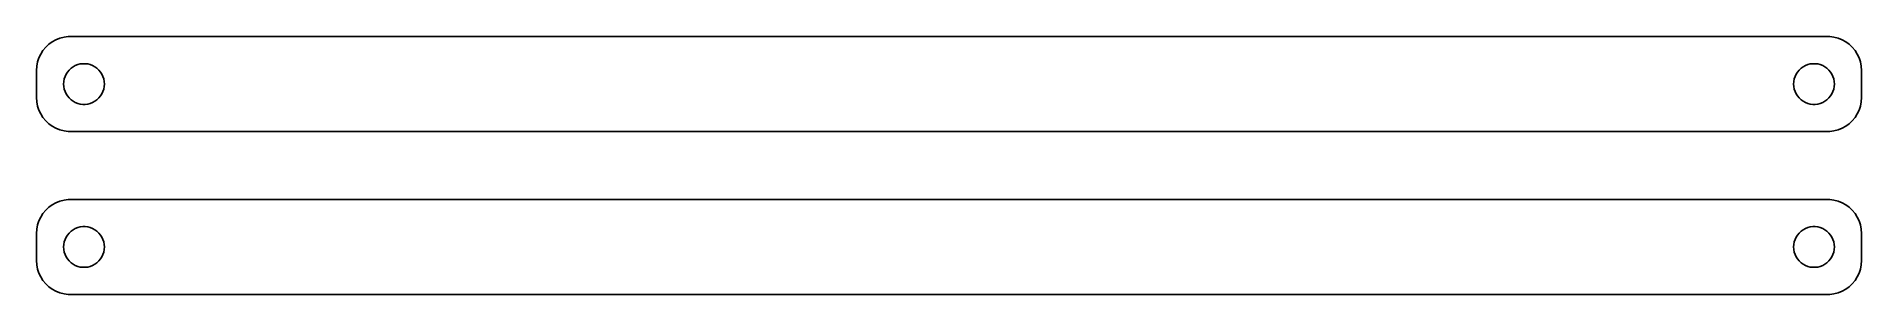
# Model space of a CAD drawing. Header units: metres. Extents: x -134 to 134, y 41 to 79.
import ezdxf

# ---------------------------------------------------------------- set-up
doc = ezdxf.new("R2010")
doc.units = ezdxf.units.M

msp = doc.modelspace()

# ---------------------------------------------------------------- linework, layer by layer
for p, q in [((-132.179, 78.2216), (-132.687, 77.8526)), ((-131.629, 78.5241), (-132.179, 78.2216)), ((-131.045, 78.7553), (-131.629, 78.5241)), ((-130.437, 78.9114), (-131.045, 78.7553)), ((-129.814, 78.9901), (-130.437, 78.9114)), ((129.814, 78.9901), (-129.814, 78.9901)), ((130.437, 78.9114), (129.814, 78.9901)), ((131.045, 78.7553), (130.437, 78.9114)), ((131.629, 78.5241), (131.045, 78.7553)), ((132.179, 78.2216), (131.629, 78.5241)), ((132.687, 77.8526), (132.179, 78.2216)), ((-134.149, 75.8406), (-134.343, 75.2434)), ((-133.882, 76.4088), (-134.149, 75.8406)), ((-133.545, 76.9389), (-133.882, 76.4088)), ((-133.145, 77.4227), (-133.545, 76.9389)), ((-132.687, 77.8526), (-133.145, 77.4227)), ((133.145, 77.4227), (132.687, 77.8526)), ((133.545, 76.9389), (133.145, 77.4227)), ((133.882, 76.4088), (133.545, 76.9389)), ((134.149, 75.8406), (133.882, 76.4088)), ((134.343, 75.2434), (134.149, 75.8406)), ((-134.461, 74.6267), (-134.5, 74)), ((-134.5, 74), (-134.5, 70)), ((-134.343, 75.2434), (-134.461, 74.6267)), ((-130.476, 72.376), (-130.406, 72.7461)), ((-130.406, 72.7461), (-130.289, 73.1044)), ((-130.289, 73.1044), (-130.129, 73.4453)), ((-130.129, 73.4453), (-129.927, 73.7634)), ((-129.927, 73.7634), (-129.687, 74.0536)), ((-129.687, 74.0536), (-129.412, 74.3115)), ((-129.412, 74.3115), (-129.107, 74.533)), ((-129.107, 74.533), (-128.777, 74.7145)), ((-128.777, 74.7145), (-128.427, 74.8532)), ((-128.427, 74.8532), (-128.062, 74.9469)), ((-128.062, 74.9469), (-127.688, 74.9941)), ((-127.688, 74.9941), (-127.312, 74.9941)), ((-127.312, 74.9941), (-126.938, 74.9469)), ((-126.938, 74.9469), (-126.573, 74.8532)), ((-126.573, 74.8532), (-126.223, 74.7145)), ((-126.223, 74.7145), (-125.893, 74.533)), ((-125.893, 74.533), (-125.588, 74.3115)), ((-125.588, 74.3115), (-125.313, 74.0536)), ((-125.313, 74.0536), (-125.073, 73.7634)), ((-125.073, 73.7634), (-124.871, 73.4453)), ((-124.871, 73.4453), (-124.711, 73.1044)), ((-124.711, 73.1044), (-124.594, 72.7461)), ((-124.594, 72.7461), (-124.524, 72.376)), ((124.524, 72.376), (124.594, 72.7461)), ((124.594, 72.7461), (124.711, 73.1044)), ((124.711, 73.1044), (124.871, 73.4453)), ((124.871, 73.4453), (125.073, 73.7634)), ((125.073, 73.7634), (125.313, 74.0536)), ((125.313, 74.0536), (125.588, 74.3115)), ((125.588, 74.3115), (125.893, 74.533)), ((125.893, 74.533), (126.223, 74.7145)), ((126.223, 74.7145), (126.573, 74.8532)), ((126.573, 74.8532), (126.938, 74.9469)), ((126.938, 74.9469), (127.312, 74.9941)), ((127.312, 74.9941), (127.688, 74.9941)), ((127.688, 74.9941), (128.062, 74.9469)), ((128.062, 74.9469), (128.427, 74.8532)), ((128.427, 74.8532), (128.777, 74.7145)), ((128.777, 74.7145), (129.107, 74.533)), ((129.107, 74.533), (129.412, 74.3115)), ((129.412, 74.3115), (129.687, 74.0536)), ((129.687, 74.0536), (129.927, 73.7634)), ((129.927, 73.7634), (130.129, 73.4453)), ((130.129, 73.4453), (130.289, 73.1044)), ((130.289, 73.1044), (130.406, 72.7461)), ((130.406, 72.7461), (130.476, 72.376)), ((134.461, 74.6267), (134.343, 75.2434)), ((134.5, 74), (134.461, 74.6267)), ((134.5, 70), (134.5, 74)), ((-134.5, 70), (-134.461, 69.3733)), ((-130.5, 72), (-130.476, 72.376)), ((-130.476, 71.624), (-130.5, 72)), ((-130.406, 71.2539), (-130.476, 71.624)), ((-130.289, 70.8956), (-130.406, 71.2539)), ((-130.129, 70.5547), (-130.289, 70.8956)), ((-129.927, 70.2366), (-130.129, 70.5547)), ((-129.687, 69.9464), (-129.927, 70.2366)), ((-129.412, 69.6885), (-129.687, 69.9464)), ((-125.313, 69.9464), (-125.588, 69.6885)), ((-125.073, 70.2366), (-125.313, 69.9464)), ((-124.871, 70.5547), (-125.073, 70.2366)), ((-124.711, 70.8956), (-124.871, 70.5547)), ((-124.594, 71.2539), (-124.711, 70.8956)), ((-124.524, 71.624), (-124.594, 71.2539)), ((-124.524, 72.376), (-124.5, 72)), ((-124.5, 72), (-124.524, 71.624)), ((124.5, 72), (124.524, 72.376)), ((124.524, 71.624), (124.5, 72)), ((124.594, 71.2539), (124.524, 71.624)), ((124.711, 70.8956), (124.594, 71.2539)), ((124.871, 70.5547), (124.711, 70.8956)), ((125.073, 70.2366), (124.871, 70.5547)), ((125.313, 69.9464), (125.073, 70.2366)), ((125.588, 69.6885), (125.313, 69.9464)), ((129.687, 69.9464), (129.412, 69.6885)), ((129.927, 70.2366), (129.687, 69.9464)), ((130.129, 70.5547), (129.927, 70.2366)), ((130.289, 70.8956), (130.129, 70.5547)), ((130.406, 71.2539), (130.289, 70.8956)), ((130.476, 71.624), (130.406, 71.2539)), ((130.476, 72.376), (130.5, 72)), ((130.5, 72), (130.476, 71.624)), ((134.461, 69.3733), (134.5, 70)), ((-134.461, 69.3733), (-134.343, 68.7566)), ((-134.343, 68.7566), (-134.149, 68.1594)), ((-134.149, 68.1594), (-133.882, 67.5912)), ((-133.882, 67.5912), (-133.545, 67.0611)), ((-129.107, 69.467), (-129.412, 69.6885)), ((-128.777, 69.2855), (-129.107, 69.467)), ((-128.427, 69.1468), (-128.777, 69.2855)), ((-128.062, 69.0531), (-128.427, 69.1468)), ((-127.688, 69.0059), (-128.062, 69.0531)), ((-127.312, 69.0059), (-127.688, 69.0059)), ((-126.938, 69.0531), (-127.312, 69.0059)), ((-126.573, 69.1468), (-126.938, 69.0531)), ((-126.223, 69.2855), (-126.573, 69.1468)), ((-125.893, 69.467), (-126.223, 69.2855)), ((-125.588, 69.6885), (-125.893, 69.467)), ((125.893, 69.467), (125.588, 69.6885)), ((126.223, 69.2855), (125.893, 69.467)), ((126.573, 69.1468), (126.223, 69.2855)), ((126.938, 69.0531), (126.573, 69.1468)), ((127.312, 69.0059), (126.938, 69.0531)), ((127.688, 69.0059), (127.312, 69.0059)), ((128.062, 69.0531), (127.688, 69.0059)), ((128.427, 69.1468), (128.062, 69.0531)), ((128.777, 69.2855), (128.427, 69.1468)), ((129.107, 69.467), (128.777, 69.2855)), ((129.412, 69.6885), (129.107, 69.467)), ((133.545, 67.0611), (133.882, 67.5912)), ((133.882, 67.5912), (134.149, 68.1594)), ((134.149, 68.1594), (134.343, 68.7566)), ((134.343, 68.7566), (134.461, 69.3733)), ((-133.545, 67.0611), (-133.145, 66.5773)), ((-133.145, 66.5773), (-132.687, 66.1474)), ((-132.687, 66.1474), (-132.179, 65.7784)), ((-132.179, 65.7784), (-131.629, 65.4759)), ((-131.629, 65.4759), (-131.045, 65.2447)), ((-131.045, 65.2447), (-130.437, 65.0886)), ((-130.437, 65.0886), (-129.814, 65.0099)), ((-129.814, 65.0099), (129.814, 65.0099)), ((129.814, 65.0099), (130.437, 65.0886)), ((130.437, 65.0886), (131.045, 65.2447)), ((131.045, 65.2447), (131.629, 65.4759)), ((131.629, 65.4759), (132.179, 65.7784)), ((132.179, 65.7784), (132.687, 66.1474)), ((132.687, 66.1474), (133.145, 66.5773)), ((133.145, 66.5773), (133.545, 67.0611)), ((-132.687, 53.8526), (-133.145, 53.4227)), ((-132.179, 54.2216), (-132.687, 53.8526)), ((-131.629, 54.5241), (-132.179, 54.2216)), ((-131.045, 54.7553), (-131.629, 54.5241)), ((-130.437, 54.9114), (-131.045, 54.7553)), ((-129.814, 54.9901), (-130.437, 54.9114)), ((129.814, 54.9901), (-129.814, 54.9901)), ((130.437, 54.9114), (129.814, 54.9901)), ((131.045, 54.7553), (130.437, 54.9114)), ((131.629, 54.5241), (131.045, 54.7553)), ((132.179, 54.2216), (131.629, 54.5241)), ((132.687, 53.8526), (132.179, 54.2216)), ((133.145, 53.4227), (132.687, 53.8526)), ((-134.343, 51.2434), (-134.461, 50.6267)), ((-134.149, 51.8406), (-134.343, 51.2434)), ((-133.882, 52.4088), (-134.149, 51.8406)), ((-133.545, 52.9389), (-133.882, 52.4088)), ((-133.145, 53.4227), (-133.545, 52.9389)), ((133.545, 52.9389), (133.145, 53.4227)), ((133.882, 52.4088), (133.545, 52.9389)), ((134.149, 51.8406), (133.882, 52.4088)), ((134.343, 51.2434), (134.149, 51.8406)), ((134.461, 50.6267), (134.343, 51.2434)), ((-134.461, 50.6267), (-134.5, 50)), ((-134.5, 50), (-134.5, 46)), ((-130.476, 48.376), (-130.406, 48.7461)), ((-130.406, 48.7461), (-130.289, 49.1044)), ((-130.289, 49.1044), (-130.129, 49.4453)), ((-130.129, 49.4453), (-129.927, 49.7634)), ((-129.927, 49.7634), (-129.687, 50.0536)), ((-129.687, 50.0536), (-129.412, 50.3115)), ((-129.412, 50.3115), (-129.107, 50.533)), ((-129.107, 50.533), (-128.777, 50.7145)), ((-128.777, 50.7145), (-128.427, 50.8532)), ((-128.427, 50.8532), (-128.062, 50.9469)), ((-128.062, 50.9469), (-127.688, 50.9941)), ((-127.688, 50.9941), (-127.312, 50.9941)), ((-127.312, 50.9941), (-126.938, 50.9469)), ((-126.938, 50.9469), (-126.573, 50.8532)), ((-126.573, 50.8532), (-126.223, 50.7145)), ((-126.223, 50.7145), (-125.893, 50.533)), ((-125.893, 50.533), (-125.588, 50.3115)), ((-125.588, 50.3115), (-125.313, 50.0536)), ((-125.313, 50.0536), (-125.073, 49.7634)), ((-125.073, 49.7634), (-124.871, 49.4453)), ((-124.871, 49.4453), (-124.711, 49.1044)), ((-124.711, 49.1044), (-124.594, 48.7461)), ((-124.594, 48.7461), (-124.524, 48.376)), ((124.524, 48.376), (124.594, 48.7461)), ((124.594, 48.7461), (124.711, 49.1044)), ((124.711, 49.1044), (124.871, 49.4453)), ((124.871, 49.4453), (125.073, 49.7634)), ((125.073, 49.7634), (125.313, 50.0536)), ((125.313, 50.0536), (125.588, 50.3115)), ((125.588, 50.3115), (125.893, 50.533)), ((125.893, 50.533), (126.223, 50.7145)), ((126.223, 50.7145), (126.573, 50.8532)), ((126.573, 50.8532), (126.938, 50.9469)), ((126.938, 50.9469), (127.312, 50.9941)), ((127.312, 50.9941), (127.688, 50.9941)), ((127.688, 50.9941), (128.062, 50.9469)), ((128.062, 50.9469), (128.427, 50.8532)), ((128.427, 50.8532), (128.777, 50.7145)), ((128.777, 50.7145), (129.107, 50.533)), ((129.107, 50.533), (129.412, 50.3115)), ((129.412, 50.3115), (129.687, 50.0536)), ((129.687, 50.0536), (129.927, 49.7634)), ((129.927, 49.7634), (130.129, 49.4453)), ((130.129, 49.4453), (130.289, 49.1044)), ((130.289, 49.1044), (130.406, 48.7461)), ((130.406, 48.7461), (130.476, 48.376)), ((134.5, 50), (134.461, 50.6267)), ((134.5, 46), (134.5, 50)), ((-134.5, 46), (-134.461, 45.3733)), ((-130.5, 48), (-130.476, 48.376)), ((-130.476, 47.624), (-130.5, 48)), ((-130.406, 47.2539), (-130.476, 47.624)), ((-130.289, 46.8956), (-130.406, 47.2539)), ((-130.129, 46.5547), (-130.289, 46.8956)), ((-129.927, 46.2366), (-130.129, 46.5547)), ((-129.687, 45.9464), (-129.927, 46.2366)), ((-129.412, 45.6885), (-129.687, 45.9464)), ((-125.313, 45.9464), (-125.588, 45.6885)), ((-125.073, 46.2366), (-125.313, 45.9464)), ((-124.871, 46.5547), (-125.073, 46.2366)), ((-124.711, 46.8956), (-124.871, 46.5547)), ((-124.594, 47.2539), (-124.711, 46.8956)), ((-124.524, 47.624), (-124.594, 47.2539)), ((-124.524, 48.376), (-124.5, 48)), ((-124.5, 48), (-124.524, 47.624)), ((124.5, 48), (124.524, 48.376)), ((124.524, 47.624), (124.5, 48)), ((124.594, 47.2539), (124.524, 47.624)), ((124.711, 46.8956), (124.594, 47.2539)), ((124.871, 46.5547), (124.711, 46.8956)), ((125.073, 46.2366), (124.871, 46.5547)), ((125.313, 45.9464), (125.073, 46.2366)), ((125.588, 45.6885), (125.313, 45.9464)), ((129.687, 45.9464), (129.412, 45.6885)), ((129.927, 46.2366), (129.687, 45.9464)), ((130.129, 46.5547), (129.927, 46.2366)), ((130.289, 46.8956), (130.129, 46.5547)), ((130.406, 47.2539), (130.289, 46.8956)), ((130.476, 47.624), (130.406, 47.2539)), ((130.476, 48.376), (130.5, 48)), ((130.5, 48), (130.476, 47.624)), ((134.461, 45.3733), (134.5, 46)), ((-134.461, 45.3733), (-134.343, 44.7566)), ((-134.343, 44.7566), (-134.149, 44.1594)), ((-134.149, 44.1594), (-133.882, 43.5912)), ((-133.882, 43.5912), (-133.545, 43.0611)), ((-133.545, 43.0611), (-133.145, 42.5773)), ((-129.107, 45.467), (-129.412, 45.6885)), ((-128.777, 45.2855), (-129.107, 45.467)), ((-128.427, 45.1468), (-128.777, 45.2855)), ((-128.062, 45.0531), (-128.427, 45.1468)), ((-127.688, 45.0059), (-128.062, 45.0531)), ((-127.312, 45.0059), (-127.688, 45.0059)), ((-126.938, 45.0531), (-127.312, 45.0059)), ((-126.573, 45.1468), (-126.938, 45.0531)), ((-126.223, 45.2855), (-126.573, 45.1468)), ((-125.893, 45.467), (-126.223, 45.2855)), ((-125.588, 45.6885), (-125.893, 45.467)), ((125.893, 45.467), (125.588, 45.6885)), ((126.223, 45.2855), (125.893, 45.467)), ((126.573, 45.1468), (126.223, 45.2855)), ((126.938, 45.0531), (126.573, 45.1468)), ((127.312, 45.0059), (126.938, 45.0531)), ((127.688, 45.0059), (127.312, 45.0059)), ((128.062, 45.0531), (127.688, 45.0059)), ((128.427, 45.1468), (128.062, 45.0531)), ((128.777, 45.2855), (128.427, 45.1468)), ((129.107, 45.467), (128.777, 45.2855)), ((129.412, 45.6885), (129.107, 45.467)), ((133.145, 42.5773), (133.545, 43.0611)), ((133.545, 43.0611), (133.882, 43.5912)), ((133.882, 43.5912), (134.149, 44.1594)), ((134.149, 44.1594), (134.343, 44.7566)), ((134.343, 44.7566), (134.461, 45.3733)), ((-133.145, 42.5773), (-132.687, 42.1474)), ((-132.687, 42.1474), (-132.179, 41.7784)), ((-132.179, 41.7784), (-131.629, 41.4759)), ((-131.629, 41.4759), (-131.045, 41.2447)), ((-131.045, 41.2447), (-130.437, 41.0886)), ((-130.437, 41.0886), (-129.814, 41.0099)), ((-129.814, 41.0099), (129.814, 41.0099)), ((129.814, 41.0099), (130.437, 41.0886)), ((130.437, 41.0886), (131.045, 41.2447)), ((131.045, 41.2447), (131.629, 41.4759)), ((131.629, 41.4759), (132.179, 41.7784)), ((132.179, 41.7784), (132.687, 42.1474)), ((132.687, 42.1474), (133.145, 42.5773))]:
    msp.add_line(p, q)

doc.saveas('drawing.dxf')
